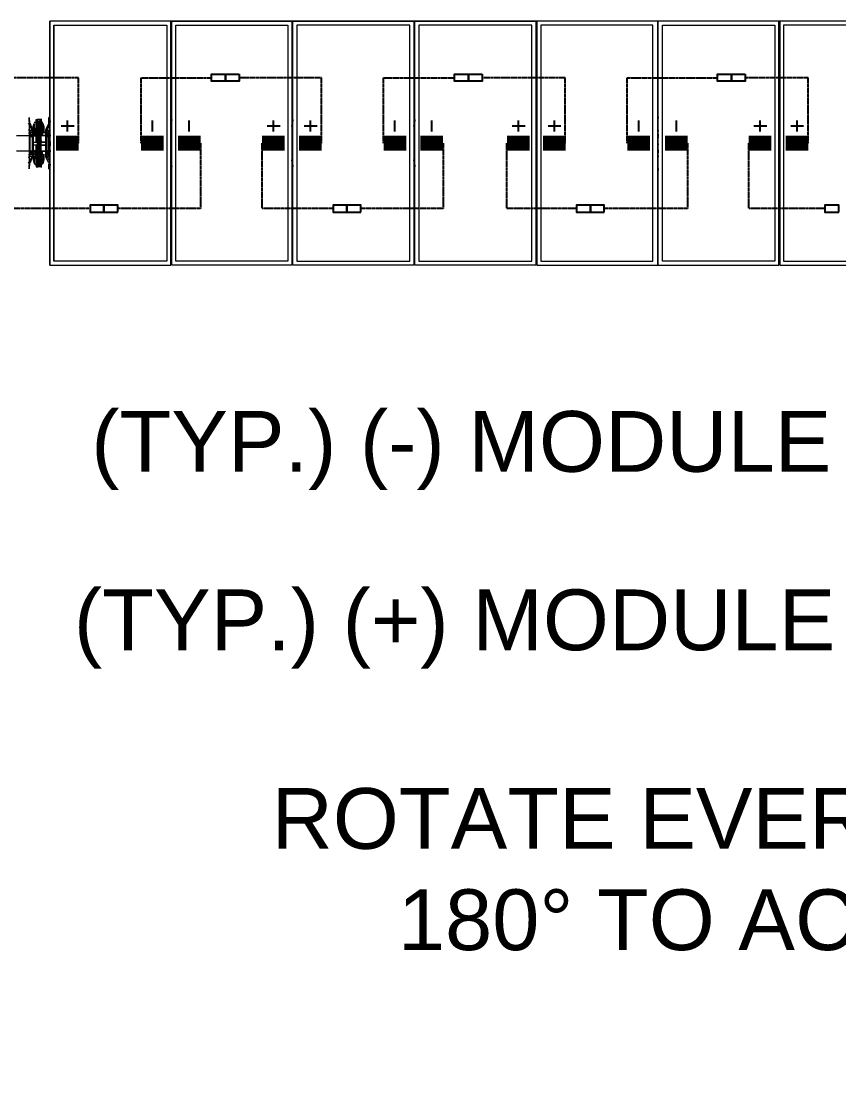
# Model space of a CAD drawing. Header units: feet. Extents: x -9903 to 12307, y -41 to 4121.
# Drawn here: x 7350.7 to 7619.9, y 1098.2 to 1447.3 of the extents above; entities that cross this region are included whole.
import ezdxf
from ezdxf import colors
from ezdxf.entities.mleader import LeaderData, LeaderLine
from ezdxf.math import Vec2, Vec3

# ---------------------------------------------------------------- set-up
doc = ezdxf.new("R2010")
doc.units = ezdxf.units.FT
doc.header["$MEASUREMENT"] = 0
doc.linetypes.add('HIDDEN', pattern=[0.375, 0.25, -0.125])
for name, color, linetype in [('E-HARN-COMP', 8, 'Continuous'), ('E-TRNK-CABL-NEG', 6, 'HIDDEN'), ('E-TRUNK-CABLE-POS', 6, 'HIDDEN'), ('G-ANNO-TEXT', 1, 'Continuous'), ('Polarity-Text', 7, 'Continuous')]:
    doc.layers.add(name, color=color, linetype=linetype)
doc.styles.add('NEI-A', font='arial.ttf')

# ---------------------------------------------------------------- blocks, each defined once
blk = doc.blocks.new('A$C47dfd34d')
at = {"lineweight": 5}
for points in [[(15.666, 0.4133), (15.666, 0), (15.871, 0), (15.871, 0.4133)], [(15.666, 0), (15.666, 0.4133)], [(16.076, 0.4133), (16.076, 0), (15.8727, 0), (15.8727, 0.4133)], [(16.0777, 0.4133), (16.2827, 0.4133), (16.2827, 0), (16.0777, 0)], [(16.2843, 0.4133), (16.4893, 0.4133), (16.4893, 0), (16.2843, 0)], [(16.491, 0), (16.696, 0), (16.696, 0.4133), (16.491, 0.4133)], [(16.696, 0.4133), (16.696, 0), (16.901, 0), (16.901, 0.4133)], [(17.1076, 0.4133), (16.9026, 0.4133), (16.9026, 0), (17.1076, 0)], [(15.8644, 0.4067), (15.8644, 0.0067), (15.6727, 0.0067), (15.6727, 0.4067)], [(15.6727, 0.0067), (15.6727, 0.4067)], [(15.8794, 0.4067), (16.0693, 0.4067), (16.0693, 0.0067), (15.8794, 0.0067)], [(16.0843, 0.4067), (16.0843, 0.0067), (16.276, 0.0067), (16.276, 0.4067)], [(16.291, 0.4067), (16.291, 0.0067), (16.4827, 0.0067), (16.4827, 0.4067)], [(16.4977, 0.0067), (16.6877, 0.0067), (16.6877, 0.4067), (16.4977, 0.4067)], [(16.8943, 0.4067), (16.8943, 0.0067), (16.7043, 0.0067), (16.7043, 0.4067)], [(16.9093, 0.0067), (17.101, 0.0067), (17.101, 0.4067), (16.9093, 0.4067)], [(15.6327, 0.2433), (15.631, 0.2433)], [(15.646, 0.2433), (15.6444, 0.2433)], [(15.6444, 0.1717), (15.646, 0.1717), (15.646, 0.1917), (15.6477, 0.1917), (15.6477, 0.2217), (15.646, 0.2217), (15.646, 0.2417), (15.6444, 0.2417), (15.646, 0.2417), (15.646, 0.2217), (15.6477, 0.2217), (15.6477, 0.1917), (15.646, 0.1917), (15.646, 0.1717)], [(15.6477, 0.2433), (15.646, 0.2433)], [(15.651, 0.245), (15.6494, 0.245), (15.6494, 0.2433), (15.6477, 0.2433), (15.6477, 0.2417), (15.6477, 0.2433), (15.6494, 0.2433), (15.6494, 0.245), (15.651, 0.245), (15.651, 0.2467), (15.651, 0.245), (15.6494, 0.245), (15.651, 0.245), (15.651, 0.2467), (15.6527, 0.2467), (15.651, 0.2467), (15.6494, 0.2467), (15.651, 0.2467)], [(15.6494, 0.2433), (15.6477, 0.2433)], [(15.6477, 0.2417), (15.6477, 0.2217), (15.651, 0.2217), (15.651, 0.2417)], [(15.6477, 0.2417), (15.6477, 0.2217), (15.651, 0.2217), (15.651, 0.2417)], [(15.656, 0.225), (15.656, 0.235), (15.656, 0.225), (15.6577, 0.225)], [(15.6594, 0.185), (15.6594, 0.1883), (15.661, 0.1883), (15.661, 0.19), (15.661, 0.1883), (15.6594, 0.1883), (15.6594, 0.225), (15.661, 0.225), (15.6594, 0.225), (15.6594, 0.2283), (15.661, 0.2283), (15.661, 0.225), (15.6644, 0.225), (15.6644, 0.2233), (15.666, 0.2233), (15.666, 0.225), (15.666, 0.2233), (15.6644, 0.2233), (15.6644, 0.225), (15.661, 0.225), (15.661, 0.2283), (15.666, 0.2383), (15.6644, 0.2383), (15.6644, 0.24), (15.6644, 0.2433), (15.6644, 0.25), (15.666, 0.25), (15.6644, 0.25), (15.6644, 0.2433), (15.6644, 0.24), (15.666, 0.24), (15.6644, 0.24), (15.6594, 0.23), (15.6594, 0.2283), (15.661, 0.2283), (15.6594, 0.2283), (15.6594, 0.23), (15.6594, 0.2283), (15.6594, 0.225), (15.661, 0.225), (15.6594, 0.225), (15.6594, 0.1883), (15.661, 0.1883), (15.6594, 0.1883), (15.6594, 0.185), (15.661, 0.185), (15.666, 0.175), (15.666, 0.1733), (15.6644, 0.1733), (15.6594, 0.1833), (15.661, 0.1833), (15.661, 0.185), (15.661, 0.1883), (15.6644, 0.1883), (15.666, 0.1883), (15.666, 0.2233), (15.666, 0.1883), (15.6644, 0.1883), (15.666, 0.1883), (15.666, 0.1867), (15.666, 0.1883), (15.6644, 0.1883), (15.6644, 0.185), (15.661, 0.185), (15.6644, 0.185), (15.6644, 0.1883), (15.6644, 0.19), (15.6644, 0.1883), (15.6644, 0.1867), (15.6644, 0.1883), (15.661, 0.1883), (15.661, 0.185), (15.6594, 0.185), (15.6594, 0.1833)], [(15.666, 0.2267), (15.666, 0.225), (15.6644, 0.225), (15.6644, 0.2283), (15.661, 0.2283), (15.6594, 0.2283), (15.6594, 0.23), (15.6644, 0.24), (15.6644, 0.2383), (15.666, 0.2383), (15.661, 0.2283), (15.6644, 0.2283), (15.6644, 0.225), (15.666, 0.225)], [(15.6677, 0.2433), (15.666, 0.2433)], [(15.8727, 0.25), (15.871, 0.25)], [(16.0777, 0.25), (16.076, 0.25)], [(16.2843, 0.25), (16.2827, 0.25)], [(16.491, 0.25), (16.4893, 0.25)], [(16.6977, 0.25), (16.696, 0.25)], [(16.9026, 0.25), (16.901, 0.25)], [(15.6344, 0.2217), (15.6327, 0.22), (15.6344, 0.2183), (15.636, 0.22)], [(15.6344, 0.2217), (15.6327, 0.2217), (15.6327, 0.22), (15.6327, 0.2183), (15.6344, 0.2183), (15.636, 0.2183), (15.636, 0.22), (15.636, 0.2217)], [(15.636, 0.22), (15.6344, 0.22)], [(15.636, 0.22), (15.6344, 0.22)], [(15.6444, 0.1917), (15.646, 0.1917), (15.646, 0.2217), (15.6444, 0.2217), (15.646, 0.2217), (15.646, 0.1917)], [(15.646, 0.1917), (15.646, 0.2217), (15.6444, 0.2217), (15.6444, 0.1917)], [(15.651, 0.2233), (15.6527, 0.2233), (15.6544, 0.225), (15.6527, 0.2233), (15.6544, 0.225), (15.6527, 0.2233)], [(15.6544, 0.2217), (15.6527, 0.2217), (15.651, 0.2217), (15.6527, 0.2217), (15.6527, 0.22), (15.651, 0.22), (15.6594, 0.22), (15.651, 0.22), (15.6527, 0.22), (15.6527, 0.2217), (15.651, 0.2217), (15.6527, 0.2217)], [(15.6527, 0.2217), (15.651, 0.2217)], [(15.6544, 0.225), (15.6527, 0.2233), (15.6527, 0.225), (15.6527, 0.2233), (15.6544, 0.225), (15.6527, 0.2233)], [(15.661, 0.22), (15.661, 0.2217), (15.661, 0.225), (15.661, 0.2217)], [(15.6627, 0.2217), (15.661, 0.22), (15.6627, 0.2183), (15.6644, 0.22)], [(15.6627, 0.2183), (15.6644, 0.2183), (15.6644, 0.22), (15.6644, 0.2217), (15.6627, 0.2217), (15.661, 0.2217), (15.661, 0.22), (15.661, 0.2183)], [(15.6627, 0.2217), (15.661, 0.22), (15.6627, 0.2183), (15.6644, 0.22)], [(15.6627, 0.2183), (15.6644, 0.2183), (15.6644, 0.22), (15.6644, 0.2217), (15.6627, 0.2217), (15.661, 0.2217), (15.661, 0.22), (15.661, 0.2183)], [(15.6627, 0.1933), (15.661, 0.1933), (15.661, 0.1917), (15.661, 0.19), (15.6627, 0.19), (15.661, 0.19), (15.661, 0.1917), (15.661, 0.1933), (15.661, 0.2183), (15.661, 0.1933), (15.6627, 0.1933), (15.6644, 0.1933), (15.6644, 0.1917), (15.6627, 0.19), (15.6644, 0.1917), (15.6627, 0.1917), (15.6644, 0.1917), (15.6627, 0.1917), (15.6644, 0.1917), (15.6627, 0.1917), (15.6644, 0.1917), (15.6627, 0.1917), (15.6644, 0.1917), (15.6627, 0.1917), (15.6644, 0.1917), (15.6627, 0.1917), (15.6644, 0.1917), (15.6627, 0.1917), (15.6644, 0.1917), (15.6627, 0.1917), (15.6644, 0.1917), (15.6627, 0.1917), (15.6644, 0.1917), (15.6644, 0.1933)], [(15.666, 0.225), (15.6627, 0.225)], [(15.666, 0.2283), (15.666, 0.23), (15.666, 0.2283), (15.6644, 0.2283)], [(15.6644, 0.2217), (15.6644, 0.2233)], [(15.6644, 0.1933), (15.6644, 0.2183)], [(15.6677, 0.22), (15.666, 0.22)], [(15.6327, 0.2083), (15.631, 0.2083)], [(15.6444, 0.21), (15.6427, 0.21), (15.6427, 0.2083), (15.6427, 0.21)], [(15.6444, 0.21), (15.6427, 0.21)], [(15.6527, 0.2033), (15.651, 0.2033), (15.651, 0.2), (15.651, 0.1783), (15.6527, 0.1783), (15.651, 0.1783), (15.651, 0.1683), (15.6494, 0.1683), (15.651, 0.1683), (15.651, 0.1783), (15.651, 0.1683), (15.6494, 0.1683), (15.651, 0.1683), (15.651, 0.1783), (15.651, 0.1683), (15.651, 0.1783), (15.651, 0.2), (15.651, 0.2017), (15.651, 0.1767), (15.6527, 0.1767), (15.651, 0.1767), (15.651, 0.2017), (15.651, 0.2033), (15.6527, 0.2033), (15.651, 0.2033)], [(15.651, 0.2117), (15.651, 0.21)], [(15.6527, 0.21), (15.651, 0.21), (15.6527, 0.21), (15.651, 0.21), (15.651, 0.2083), (15.651, 0.21), (15.6527, 0.21), (15.651, 0.21), (15.6527, 0.21), (15.651, 0.21), (15.651, 0.2083), (15.6594, 0.2083), (15.6594, 0.205), (15.6594, 0.2083), (15.651, 0.2083), (15.651, 0.21)], [(15.6527, 0.21), (15.651, 0.21)], [(15.6527, 0.2033), (15.651, 0.2033), (15.651, 0.2), (15.651, 0.2033), (15.6594, 0.2033), (15.651, 0.2033), (15.651, 0.2), (15.651, 0.2017), (15.651, 0.2033), (15.6527, 0.2033), (15.651, 0.2033)], [(15.6677, 0.2083), (15.666, 0.2083)], [(15.6677, 0.2083), (15.666, 0.2083)], [(15.6677, 0.205), (15.666, 0.205)], [(15.6677, 0.2033), (15.666, 0.2033)], [(15.6327, 0.185), (15.6327, 0.1883), (15.631, 0.1883), (15.631, 0.185)], [(15.636, 0.19), (15.636, 0.1917), (15.636, 0.1933), (15.6344, 0.1933), (15.6327, 0.1933), (15.6327, 0.1917), (15.6344, 0.19)], [(15.6344, 0.1933), (15.6327, 0.1917), (15.6344, 0.19), (15.636, 0.1917)], [(15.6344, 0.1933), (15.6327, 0.1933), (15.6327, 0.1917), (15.6327, 0.19), (15.6344, 0.19), (15.636, 0.19), (15.636, 0.1917), (15.636, 0.1933)], [(15.636, 0.1917), (15.6344, 0.1917)], [(15.636, 0.1917), (15.6344, 0.1917)], [(15.6394, 0.1883), (15.641, 0.19)], [(15.6394, 0.1833), (15.6394, 0.1883), (15.641, 0.1883), (15.6427, 0.185), (15.641, 0.185), (15.641, 0.1833)], [(15.6494, 0.1917), (15.6477, 0.1917), (15.6477, 0.1717), (15.651, 0.1717), (15.651, 0.1917), (15.6527, 0.1917), (15.6544, 0.1917), (15.6527, 0.1917), (15.651, 0.1917), (15.6527, 0.1917), (15.651, 0.1917), (15.651, 0.1717), (15.6477, 0.1717), (15.6477, 0.1917)], [(15.651, 0.1933), (15.6594, 0.1933)], [(15.6527, 0.19), (15.6544, 0.1883), (15.6527, 0.19), (15.6544, 0.1883), (15.6527, 0.19), (15.6544, 0.1883), (15.6527, 0.19), (15.6527, 0.1883), (15.651, 0.1883), (15.6527, 0.1883)], [(15.6527, 0.18), (15.6527, 0.1833), (15.6527, 0.18), (15.651, 0.18)], [(15.6544, 0.1717), (15.6544, 0.18), (15.6527, 0.18), (15.6527, 0.1717)], [(15.6544, 0.1717), (15.6544, 0.18), (15.6527, 0.18), (15.6527, 0.1717)], [(15.656, 0.1867), (15.656, 0.1883), (15.656, 0.1783), (15.656, 0.1883), (15.656, 0.1783), (15.6544, 0.1717), (15.656, 0.1783), (15.656, 0.1883)], [(15.6544, 0.18), (15.6544, 0.1817)], [(15.661, 0.185), (15.666, 0.175), (15.666, 0.1733), (15.6644, 0.1733), (15.6594, 0.1833), (15.661, 0.1833)], [(15.6627, 0.1933), (15.661, 0.1917), (15.6627, 0.19), (15.6644, 0.1917)], [(15.6627, 0.19), (15.6644, 0.19), (15.6644, 0.1917), (15.6644, 0.1933), (15.6627, 0.1933), (15.661, 0.1933), (15.661, 0.1917), (15.661, 0.19)], [(15.6627, 0.1933), (15.661, 0.1917), (15.6627, 0.19), (15.6644, 0.1917)], [(15.6627, 0.19), (15.6644, 0.19), (15.6644, 0.1917), (15.6644, 0.1933), (15.6627, 0.1933), (15.661, 0.1933), (15.661, 0.1917), (15.661, 0.19)], [(15.6644, 0.1833), (15.666, 0.1833), (15.666, 0.185), (15.666, 0.1833)], [(15.6677, 0.1933), (15.666, 0.1933)], [(15.666, 0.1883), (15.666, 0.1867)], [(15.6427, 0.1683), (15.6427, 0.1783)], [(15.646, 0.1667), (15.6444, 0.1667)], [(15.646, 0.1667), (15.6444, 0.1667)], [(15.651, 0.1683), (15.6494, 0.1683)], [(15.651, 0.1683), (15.6494, 0.1683)], [(15.666, 0.1733), (15.666, 0.1717), (15.6644, 0.1717), (15.6644, 0.17), (15.6644, 0.1633), (15.666, 0.1633), (15.6644, 0.1633), (15.6644, 0.17), (15.6644, 0.1717), (15.666, 0.1717)], [(15.6677, 0.17), (15.666, 0.17)]]:
    blk.add_lwpolyline(points, close=True, dxfattribs=at)
for points in [[(17.5193, 0), (17.5193, 0.4133), (15.666, 0.4133)], [(15.6294, 0.24), (15.631, 0.2383), (15.6327, 0.2383), (15.6327, 0.24), (15.636, 0.23), (15.636, 0.2283), (15.6377, 0.2283), (15.636, 0.23)], [(15.6327, 0.24), (15.631, 0.24), (15.6327, 0.24), (15.631, 0.2433), (15.631, 0.25), (15.631, 0.1633), (15.631, 0.17), (15.6327, 0.1717), (15.631, 0.1717), (15.631, 0.1733), (15.631, 0.1717)], [(15.631, 0.24), (15.631, 0.24)], [(15.636, 0.2283), (15.636, 0.225), (15.6327, 0.225), (15.6327, 0.2283), (15.636, 0.2283), (15.631, 0.2383)], [(15.6394, 0.2267), (15.6394, 0.225), (15.6377, 0.225), (15.6377, 0.235), (15.6394, 0.24), (15.6394, 0.2317), (15.6427, 0.2317), (15.6427, 0.2417), (15.6394, 0.2417)], [(15.6394, 0.23), (15.6394, 0.225), (15.6394, 0.2233), (15.641, 0.2233), (15.6394, 0.225), (15.641, 0.2233), (15.6394, 0.225), (15.6377, 0.225), (15.6377, 0.235)], [(15.6394, 0.235), (15.6394, 0.235)], [(15.641, 0.24), (15.641, 0.24)], [(15.6427, 0.2417), (15.6444, 0.2417), (15.6444, 0.2433), (15.6427, 0.2433), (15.6444, 0.2433), (15.646, 0.2433), (15.6444, 0.245), (15.6427, 0.245), (15.6444, 0.245), (15.646, 0.2433), (15.646, 0.2417), (15.646, 0.2433), (15.6444, 0.245), (15.6427, 0.245), (15.6427, 0.2467), (15.6444, 0.2467), (15.6494, 0.2467), (15.6444, 0.2467), (15.6494, 0.2467), (15.651, 0.2467), (15.651, 0.245), (15.651, 0.2433), (15.6527, 0.2433), (15.651, 0.2433), (15.6527, 0.2433), (15.651, 0.2433)], [(15.6494, 0.2417), (15.6477, 0.2417), (15.6494, 0.2417), (15.6477, 0.2417), (15.6477, 0.2433), (15.6494, 0.2433), (15.6494, 0.245), (15.6494, 0.2433), (15.651, 0.2433), (15.6494, 0.2433), (15.6477, 0.2433), (15.646, 0.2433), (15.6444, 0.245), (15.6427, 0.245), (15.6427, 0.2467), (15.6427, 0.245), (15.6444, 0.245), (15.6444, 0.2467)], [(15.6427, 0.2433), (15.6427, 0.235), (15.6427, 0.2433), (15.6427, 0.245)], [(15.6427, 0.245), (15.6427, 0.245)], [(15.6427, 0.2433), (15.6444, 0.2433)], [(15.6444, 0.2433), (15.6427, 0.2433)], [(15.6444, 0.2117), (15.6427, 0.2117), (15.6427, 0.2367), (15.6444, 0.2367)], [(15.6427, 0.2083), (15.6427, 0.2117), (15.6427, 0.21), (15.6427, 0.2117), (15.6427, 0.235), (15.6444, 0.235)], [(15.6477, 0.2433), (15.646, 0.2433), (15.6444, 0.2433), (15.646, 0.2433), (15.6444, 0.2433), (15.646, 0.2433), (15.6477, 0.2433), (15.646, 0.2433), (15.6477, 0.2433), (15.646, 0.2433), (15.6477, 0.2433), (15.6477, 0.24), (15.6494, 0.24), (15.6477, 0.24), (15.6477, 0.2217), (15.6494, 0.2217), (15.6477, 0.2217), (15.6477, 0.1917), (15.651, 0.1917), (15.651, 0.2217), (15.651, 0.1917), (15.6477, 0.1917), (15.6477, 0.2217), (15.6477, 0.24), (15.646, 0.24), (15.6477, 0.24), (15.6477, 0.2433), (15.6494, 0.2433), (15.6494, 0.245), (15.651, 0.245), (15.6527, 0.245), (15.651, 0.245), (15.651, 0.2467)], [(15.646, 0.2417), (15.646, 0.2433), (15.6444, 0.245), (15.646, 0.2433), (15.6477, 0.2433), (15.646, 0.2433), (15.6477, 0.2433), (15.6477, 0.24), (15.646, 0.24)], [(15.6444, 0.2433), (15.646, 0.2433)], [(15.6444, 0.2433), (15.646, 0.2433)], [(15.6444, 0.2433), (15.646, 0.2433)], [(15.6444, 0.2433), (15.646, 0.2433)], [(15.6444, 0.2433), (15.646, 0.2433)], [(15.6444, 0.2433), (15.646, 0.2433)], [(15.6544, 0.1917), (15.6527, 0.1917), (15.6544, 0.1917), (15.6527, 0.1917), (15.651, 0.1917), (15.651, 0.1717), (15.6477, 0.1717), (15.6477, 0.1917), (15.6477, 0.2217), (15.646, 0.2217), (15.646, 0.2417), (15.6444, 0.2417), (15.6444, 0.2217)], [(15.6544, 0.2317), (15.6544, 0.23), (15.6544, 0.2283), (15.6527, 0.2283), (15.6527, 0.2317), (15.651, 0.2317), (15.6527, 0.2317), (15.6527, 0.2283), (15.6544, 0.2283), (15.6544, 0.23), (15.6544, 0.2317), (15.6527, 0.2317), (15.6527, 0.2417), (15.651, 0.2417), (15.651, 0.2433), (15.6527, 0.2433), (15.651, 0.2433), (15.651, 0.235), (15.651, 0.2433), (15.6494, 0.2433), (15.6477, 0.2433), (15.646, 0.2433), (15.6477, 0.2433)], [(15.646, 0.2433), (15.6477, 0.2433)], [(15.646, 0.2433), (15.6477, 0.2433)], [(15.6594, 0.2083), (15.651, 0.2083), (15.651, 0.2117), (15.651, 0.21), (15.651, 0.2117), (15.651, 0.235), (15.6527, 0.235), (15.651, 0.235), (15.651, 0.2433), (15.6494, 0.2433), (15.651, 0.2433), (15.6494, 0.2433), (15.6477, 0.2433), (15.6494, 0.2433), (15.6477, 0.2433), (15.6494, 0.2433), (15.651, 0.2433), (15.651, 0.235), (15.651, 0.2117), (15.651, 0.2367), (15.6527, 0.2367), (15.651, 0.2367), (15.651, 0.2117), (15.651, 0.2083), (15.651, 0.21), (15.6527, 0.21), (15.651, 0.21), (15.6527, 0.21), (15.651, 0.21), (15.6527, 0.21), (15.651, 0.21), (15.651, 0.2083), (15.651, 0.2117), (15.651, 0.235), (15.651, 0.2433), (15.651, 0.245)], [(15.6477, 0.2433), (15.6494, 0.2433)], [(15.6477, 0.2433), (15.6494, 0.2433)], [(15.6477, 0.2433), (15.6494, 0.2433)], [(15.651, 0.2217), (15.651, 0.2417), (15.6477, 0.2417), (15.6477, 0.2217), (15.6477, 0.1917), (15.651, 0.1917), (15.651, 0.2217), (15.6477, 0.2217), (15.6477, 0.24), (15.6494, 0.24)], [(15.6527, 0.2417), (15.6544, 0.2417), (15.6527, 0.2417), (15.651, 0.2417), (15.651, 0.2433), (15.6494, 0.2433), (15.651, 0.2433), (15.6494, 0.2433), (15.651, 0.2433), (15.651, 0.245), (15.651, 0.2467), (15.651, 0.245), (15.6494, 0.245), (15.651, 0.245), (15.6527, 0.245), (15.651, 0.245), (15.6494, 0.245), (15.6494, 0.2433), (15.651, 0.2433), (15.651, 0.2417), (15.6527, 0.2417), (15.6527, 0.2317), (15.6544, 0.2317), (15.6544, 0.23), (15.656, 0.225), (15.6544, 0.225), (15.6544, 0.2233), (15.6527, 0.2233), (15.6527, 0.2283), (15.651, 0.2283), (15.6527, 0.2283), (15.6527, 0.2233), (15.6544, 0.2233), (15.6544, 0.225), (15.656, 0.225), (15.6544, 0.23), (15.6544, 0.2283), (15.6527, 0.2283), (15.6527, 0.2317), (15.651, 0.2317)], [(15.6494, 0.245), (15.651, 0.245), (15.651, 0.2467), (15.6527, 0.2467)], [(15.6494, 0.2433), (15.651, 0.2433)], [(15.6494, 0.2433), (15.651, 0.2433)], [(15.6494, 0.2433), (15.651, 0.2433)], [(15.651, 0.245), (15.651, 0.245)], [(15.651, 0.245), (15.651, 0.245)], [(15.651, 0.245), (15.651, 0.245)], [(15.651, 0.245), (15.651, 0.245)], [(15.651, 0.245), (15.651, 0.245)], [(15.651, 0.245), (15.651, 0.245)], [(15.651, 0.235), (15.651, 0.2433)], [(15.651, 0.2117), (15.651, 0.2367), (15.6527, 0.2367)], [(15.651, 0.235), (15.6527, 0.235)], [(15.6544, 0.2417), (15.6527, 0.2417), (15.6527, 0.2317), (15.6544, 0.2317), (15.6544, 0.24), (15.656, 0.235)], [(15.6544, 0.2317), (15.6544, 0.24)], [(15.656, 0.2267), (15.656, 0.225), (15.656, 0.235), (15.6544, 0.24)], [(15.6544, 0.2317), (15.6544, 0.24)], [(15.656, 0.2267), (15.656, 0.225), (15.656, 0.235), (15.6544, 0.24)], [(15.6544, 0.235), (15.6544, 0.235)], [(15.6544, 0.235), (15.6544, 0.235)], [(15.6644, 0.2433), (15.666, 0.2433), (15.6644, 0.2433)], [(15.6644, 0.2433), (15.666, 0.2433), (15.6644, 0.2433)], [(15.6644, 0.24), (15.6644, 0.24)], [(15.6644, 0.24), (15.6644, 0.24)], [(15.871, 0.2467), (15.871, 0.2433)], [(15.8727, 0.2467), (15.871, 0.235)], [(16.076, 0.235), (16.0777, 0.2467), (16.0777, 0.2433)], [(16.2827, 0.235), (16.2843, 0.2467), (16.2843, 0.2433)], [(16.4893, 0.2467), (16.4893, 0.2433)], [(16.491, 0.2467), (16.4893, 0.235)], [(16.696, 0.235), (16.696, 0.2467), (16.696, 0.2433)], [(16.901, 0.235), (16.9026, 0.2467), (16.9026, 0.2433)], [(15.6094, 0.22), (15.631, 0.22)], [(15.6294, 0.23), (15.6294, 0.23)], [(15.6327, 0.2283), (15.631, 0.2283), (15.631, 0.225), (15.6327, 0.225), (15.6327, 0.2233), (15.631, 0.2233), (15.631, 0.1883), (15.6327, 0.1883), (15.636, 0.1883), (15.636, 0.185), (15.636, 0.1833), (15.6327, 0.1733), (15.631, 0.1733), (15.631, 0.175), (15.6294, 0.1733)], [(15.6294, 0.2283), (15.6294, 0.2283)], [(15.631, 0.2283), (15.631, 0.23), (15.6327, 0.23)], [(15.631, 0.2233), (15.631, 0.225)], [(15.6327, 0.2217), (15.6327, 0.2233)], [(15.6327, 0.22), (15.6327, 0.2217), (15.6344, 0.2217)], [(15.6344, 0.22), (15.6327, 0.22)], [(15.6327, 0.1933), (15.6327, 0.2183)], [(15.636, 0.2217), (15.6344, 0.2217)], [(15.6344, 0.22), (15.636, 0.22)], [(15.6344, 0.22), (15.636, 0.22)], [(15.6344, 0.22), (15.636, 0.22)], [(15.6344, 0.22), (15.636, 0.22)], [(15.6344, 0.22), (15.6344, 0.2183), (15.636, 0.22)], [(15.6344, 0.22), (15.636, 0.22)], [(15.6377, 0.2283), (15.6377, 0.225), (15.636, 0.225), (15.6377, 0.225), (15.6377, 0.1883), (15.6377, 0.1783)], [(15.636, 0.225), (15.636, 0.225)], [(15.636, 0.225), (15.636, 0.2217)], [(15.636, 0.2217), (15.636, 0.22)], [(15.636, 0.2183), (15.636, 0.1933)], [(15.6377, 0.225), (15.6377, 0.225)], [(15.6427, 0.2217), (15.641, 0.2217), (15.6427, 0.2217), (15.641, 0.2217), (15.6427, 0.2217), (15.6377, 0.2217)], [(15.641, 0.2183), (15.6394, 0.22), (15.6377, 0.22), (15.6427, 0.22)], [(15.641, 0.225), (15.641, 0.2233), (15.6427, 0.2283), (15.6394, 0.2283), (15.6394, 0.23), (15.6394, 0.2317)], [(15.641, 0.2283), (15.641, 0.2317)], [(15.6427, 0.2233), (15.641, 0.2233)], [(15.6427, 0.2317), (15.6444, 0.2317)], [(15.6427, 0.2283), (15.6444, 0.2283)], [(15.651, 0.2283), (15.6527, 0.2283), (15.6527, 0.2233), (15.6544, 0.2233), (15.6544, 0.225), (15.656, 0.225), (15.6544, 0.23)], [(15.6527, 0.2233), (15.651, 0.2233)], [(15.6544, 0.2217), (15.6527, 0.2217), (15.6544, 0.2217), (15.6527, 0.2217), (15.6527, 0.22), (15.651, 0.22), (15.6594, 0.22)], [(15.6527, 0.225), (15.6527, 0.2233), (15.6544, 0.225)], [(15.6594, 0.225), (15.6594, 0.225)], [(15.6594, 0.225), (15.6594, 0.225)], [(15.661, 0.225), (15.661, 0.225)], [(15.661, 0.225), (15.661, 0.225)], [(15.661, 0.2217), (15.6627, 0.2217)], [(15.661, 0.2217), (15.6627, 0.2217)], [(15.6627, 0.22), (15.6627, 0.2183), (15.661, 0.22)], [(15.6627, 0.22), (15.6627, 0.2183), (15.661, 0.22)], [(15.666, 0.2283), (15.6627, 0.2283)], [(15.666, 0.2283), (15.6627, 0.2283)], [(15.6627, 0.2283), (15.6644, 0.2283)], [(15.6627, 0.2217), (15.6644, 0.2217), (15.6644, 0.22)], [(15.6627, 0.2217), (15.6644, 0.2217), (15.6644, 0.22)], [(15.6627, 0.22), (15.6644, 0.22)], [(15.6627, 0.22), (15.6644, 0.22)], [(15.6627, 0.22), (15.6644, 0.22)], [(15.6627, 0.22), (15.6644, 0.22)], [(15.6627, 0.22), (15.6644, 0.22)], [(15.6627, 0.22), (15.6644, 0.22)], [(15.6627, 0.22), (15.6644, 0.22)], [(15.6627, 0.22), (15.6644, 0.22)], [(15.6627, 0.22), (15.6644, 0.22)], [(15.6627, 0.22), (15.6644, 0.22)], [(15.6627, 0.22), (15.6644, 0.22)], [(15.6627, 0.22), (15.6644, 0.22)], [(15.6627, 0.22), (15.6644, 0.22)], [(15.6627, 0.22), (15.6644, 0.22)], [(15.6627, 0.22), (15.6644, 0.22)], [(15.6627, 0.22), (15.6644, 0.22)], [(15.6627, 0.22), (15.6644, 0.22)], [(15.6627, 0.22), (15.6644, 0.22)], [(15.6627, 0.22), (15.6644, 0.22)], [(15.6627, 0.22), (15.6644, 0.22)], [(15.6644, 0.2183), (15.6644, 0.2183)], [(15.6644, 0.2183), (15.6644, 0.2183)], [(15.871, 0.2283), (15.8727, 0.2283)], [(15.8727, 0.2217), (15.871, 0.2217)], [(15.871, 0.22), (15.8727, 0.22)], [(15.8727, 0.2167), (15.871, 0.2167), (15.8727, 0.2183)], [(16.076, 0.2283), (16.0777, 0.2283)], [(16.0777, 0.2217), (16.076, 0.2217)], [(16.076, 0.22), (16.0777, 0.22)], [(16.0777, 0.2167), (16.076, 0.2167), (16.0777, 0.2183)], [(16.2827, 0.2283), (16.2843, 0.2283)], [(16.2843, 0.2217), (16.2827, 0.2217)], [(16.2827, 0.22), (16.2843, 0.22)], [(16.2843, 0.2167), (16.2827, 0.2167), (16.2843, 0.2183)], [(16.4893, 0.2283), (16.491, 0.2283)], [(16.491, 0.2217), (16.4893, 0.2217)], [(16.4893, 0.22), (16.491, 0.22)], [(16.491, 0.2167), (16.4893, 0.2167), (16.491, 0.2183)], [(16.696, 0.2283), (16.6977, 0.2283)], [(16.696, 0.2217), (16.6977, 0.2217)], [(16.696, 0.22), (16.6977, 0.22)], [(16.696, 0.2183), (16.696, 0.2167), (16.6977, 0.2167)], [(16.901, 0.2283), (16.9026, 0.2283)], [(16.9026, 0.2217), (16.901, 0.2217)], [(16.901, 0.22), (16.9026, 0.22)], [(16.9026, 0.2167), (16.901, 0.2167), (16.9026, 0.2183)], [(15.631, 0.205), (15.6327, 0.205)], [(15.631, 0.2033), (15.6327, 0.2033)], [(15.6377, 0.205), (15.6377, 0.2083), (15.6444, 0.2083)], [(15.6377, 0.2083), (15.6394, 0.2083)], [(15.6444, 0.1783), (15.6427, 0.1783), (15.6427, 0.2), (15.6427, 0.2033), (15.6444, 0.2033), (15.6427, 0.2033), (15.6444, 0.2033), (15.6427, 0.2033), (15.6444, 0.2033), (15.6427, 0.2033), (15.6427, 0.2017), (15.6427, 0.2), (15.6427, 0.2033), (15.6444, 0.2033), (15.6377, 0.2033)], [(15.6444, 0.1767), (15.6427, 0.1767), (15.6427, 0.2017), (15.6444, 0.2017)], [(15.651, 0.21), (15.651, 0.2117)], [(15.651, 0.21), (15.651, 0.2117)], [(15.651, 0.21), (15.6527, 0.21)], [(15.651, 0.2033), (15.6527, 0.2033)], [(15.651, 0.2033), (15.6527, 0.2033)], [(15.651, 0.2033), (15.6527, 0.2033)], [(15.651, 0.2033), (15.6527, 0.2033)], [(15.651, 0.2033), (15.6527, 0.2033)], [(15.651, 0.2033), (15.6527, 0.2033)], [(15.6527, 0.1767), (15.651, 0.1767), (15.651, 0.2017), (15.651, 0.2033), (15.6527, 0.2033), (15.651, 0.2033), (15.651, 0.2), (15.651, 0.2033)], [(15.651, 0.2033), (15.6527, 0.2033)], [(15.6594, 0.2033), (15.651, 0.2033)], [(15.651, 0.2033), (15.6527, 0.2033)], [(15.651, 0.2033), (15.6527, 0.2033)], [(15.651, 0.2033), (15.6527, 0.2033)], [(15.651, 0.2033), (15.6527, 0.2033)], [(15.651, 0.2017), (15.651, 0.2), (15.651, 0.1783), (15.6527, 0.1783)], [(15.871, 0.2067), (15.8727, 0.2083)], [(15.8727, 0.205), (15.871, 0.205)], [(16.076, 0.2067), (16.0777, 0.2083)], [(16.0777, 0.205), (16.076, 0.205)], [(16.2827, 0.2067), (16.2843, 0.2083)], [(16.2843, 0.205), (16.2827, 0.205)], [(16.4893, 0.2067), (16.491, 0.2083)], [(16.491, 0.205), (16.4893, 0.205)], [(16.696, 0.2067), (16.696, 0.2083)], [(16.696, 0.205), (16.6977, 0.205)], [(16.901, 0.2067), (16.9026, 0.2083)], [(16.9026, 0.205), (16.901, 0.205)], [(15.631, 0.1933), (15.6094, 0.1933)], [(15.6294, 0.1833), (15.6294, 0.1833)], [(15.6294, 0.1817), (15.6294, 0.1817)], [(15.631, 0.1867), (15.631, 0.1883)], [(15.631, 0.1817), (15.631, 0.1833), (15.631, 0.185), (15.6327, 0.185), (15.636, 0.185), (15.631, 0.175)], [(15.6327, 0.1867), (15.6327, 0.1883), (15.6327, 0.19)], [(15.6344, 0.1917), (15.636, 0.1917)], [(15.6344, 0.1917), (15.636, 0.1917)], [(15.6344, 0.1917), (15.636, 0.1917)], [(15.6344, 0.1917), (15.636, 0.1917)], [(15.6344, 0.1917), (15.636, 0.1917)], [(15.636, 0.185), (15.6377, 0.185), (15.6377, 0.1883), (15.636, 0.1883), (15.6377, 0.1883), (15.6394, 0.1883), (15.641, 0.19), (15.641, 0.1883), (15.6427, 0.1883)], [(15.636, 0.19), (15.636, 0.1883)], [(15.636, 0.1883), (15.636, 0.1883)], [(15.636, 0.1833), (15.6377, 0.185)], [(15.6427, 0.1933), (15.6377, 0.1933)], [(15.6427, 0.1917), (15.641, 0.1917), (15.6427, 0.1917), (15.641, 0.1917), (15.6427, 0.1917), (15.6377, 0.1917), (15.6394, 0.1917)], [(15.6377, 0.1883), (15.6377, 0.1883)], [(15.6394, 0.1867), (15.6394, 0.1883), (15.6377, 0.1883), (15.6377, 0.1783), (15.6394, 0.1717)], [(15.6394, 0.1933), (15.641, 0.195)], [(15.6394, 0.18), (15.6394, 0.1717), (15.6427, 0.1717), (15.6427, 0.18), (15.6394, 0.18), (15.6394, 0.1817)], [(15.641, 0.18), (15.641, 0.1833)], [(15.651, 0.1667), (15.6527, 0.1667), (15.651, 0.1667), (15.651, 0.1683), (15.651, 0.17), (15.651, 0.1683), (15.651, 0.1667), (15.6494, 0.1683), (15.6477, 0.1683), (15.6477, 0.1717), (15.6494, 0.1717), (15.6477, 0.1717), (15.6477, 0.17), (15.646, 0.17), (15.6477, 0.17), (15.6494, 0.17), (15.6477, 0.17), (15.6494, 0.17), (15.6477, 0.17), (15.646, 0.17), (15.6444, 0.17), (15.646, 0.17), (15.6477, 0.17), (15.6494, 0.17), (15.6477, 0.17), (15.646, 0.17), (15.6477, 0.17), (15.6494, 0.17), (15.651, 0.17), (15.6494, 0.17), (15.6477, 0.17), (15.646, 0.17), (15.6477, 0.17), (15.6477, 0.1717), (15.646, 0.1717), (15.646, 0.1683), (15.6444, 0.1683), (15.646, 0.1683), (15.6477, 0.1683), (15.6494, 0.1683), (15.6477, 0.1683), (15.6477, 0.1717), (15.6477, 0.17), (15.6494, 0.17), (15.6477, 0.17), (15.6494, 0.17), (15.6477, 0.17), (15.646, 0.17), (15.6444, 0.17), (15.646, 0.17), (15.6444, 0.17), (15.646, 0.17), (15.6444, 0.17), (15.6427, 0.17), (15.6444, 0.17), (15.6427, 0.1683), (15.6427, 0.1667), (15.6444, 0.1683), (15.646, 0.1683), (15.646, 0.1717), (15.6444, 0.1717), (15.6444, 0.1917)], [(15.6427, 0.1717), (15.6444, 0.1717), (15.6444, 0.17), (15.6427, 0.17), (15.6427, 0.1683), (15.6444, 0.1683), (15.6427, 0.1667), (15.6444, 0.1683), (15.646, 0.1683), (15.6477, 0.1683), (15.6494, 0.1683), (15.651, 0.1683), (15.6494, 0.1683), (15.651, 0.1667), (15.6527, 0.1667), (15.651, 0.1667), (15.6444, 0.1667), (15.646, 0.1667), (15.6444, 0.1667), (15.6427, 0.1667), (15.6444, 0.1683), (15.646, 0.1683), (15.6444, 0.1683), (15.646, 0.1683), (15.646, 0.1717), (15.6477, 0.1717), (15.6477, 0.1917), (15.6477, 0.1717), (15.6477, 0.1683), (15.6494, 0.1683), (15.651, 0.1667), (15.6527, 0.1667)], [(15.6427, 0.185), (15.6444, 0.185)], [(15.6427, 0.18), (15.6444, 0.18)], [(15.6477, 0.1717), (15.646, 0.1717), (15.646, 0.1917), (15.6477, 0.1917), (15.6477, 0.1717), (15.6494, 0.1717)], [(15.6594, 0.1933), (15.651, 0.1933)], [(15.651, 0.1917), (15.6527, 0.1917), (15.651, 0.1917)], [(15.651, 0.1917), (15.6527, 0.1917), (15.651, 0.1917)], [(15.6544, 0.1883), (15.6527, 0.19), (15.6544, 0.1883), (15.6527, 0.19), (15.6527, 0.1883), (15.651, 0.1883)], [(15.6527, 0.185), (15.6544, 0.185), (15.6544, 0.1833), (15.6544, 0.185), (15.6527, 0.185), (15.6527, 0.1883), (15.6544, 0.1883), (15.656, 0.1867), (15.6544, 0.1833), (15.6544, 0.185), (15.6527, 0.185), (15.6527, 0.1883), (15.6544, 0.1883), (15.656, 0.1867), (15.6544, 0.1833), (15.656, 0.1867), (15.6544, 0.1883), (15.6527, 0.1883), (15.6527, 0.185), (15.651, 0.185), (15.6527, 0.185), (15.651, 0.185)], [(15.651, 0.18), (15.6527, 0.18), (15.6527, 0.1717), (15.6544, 0.1717), (15.6544, 0.18)], [(15.6527, 0.1833), (15.6527, 0.18), (15.6544, 0.18), (15.6544, 0.1817)], [(15.6594, 0.1883), (15.6594, 0.1883)], [(15.6594, 0.1883), (15.6594, 0.1883)], [(15.661, 0.1883), (15.661, 0.1883)], [(15.661, 0.1883), (15.661, 0.1883)], [(15.666, 0.1933), (15.666, 0.1917)], [(15.666, 0.1933), (15.666, 0.1933)], [(15.871, 0.195), (15.8727, 0.195)], [(15.8727, 0.1933), (15.871, 0.1933)], [(15.871, 0.1917), (15.8727, 0.1917)], [(15.8727, 0.185), (15.871, 0.185)], [(16.076, 0.195), (16.0777, 0.195)], [(16.0777, 0.1933), (16.076, 0.1933)], [(16.076, 0.1917), (16.0777, 0.1917)], [(16.0777, 0.185), (16.076, 0.185)], [(16.2827, 0.195), (16.2843, 0.195)], [(16.2843, 0.1933), (16.2827, 0.1933)], [(16.2827, 0.1917), (16.2843, 0.1917)], [(16.2843, 0.185), (16.2827, 0.185)], [(16.4893, 0.195), (16.491, 0.195)], [(16.491, 0.1933), (16.4893, 0.1933)], [(16.4893, 0.1917), (16.491, 0.1917)], [(16.491, 0.185), (16.4893, 0.185)], [(16.696, 0.195), (16.6977, 0.195)], [(16.696, 0.1933), (16.6977, 0.1933)], [(16.696, 0.1917), (16.6977, 0.1917)], [(16.696, 0.185), (16.6977, 0.185)], [(16.901, 0.195), (16.9026, 0.195)], [(16.9026, 0.1933), (16.901, 0.1933)], [(16.901, 0.1917), (16.9026, 0.1917)], [(16.9026, 0.185), (16.901, 0.185)], [(15.631, 0.1733), (15.631, 0.1733)], [(15.631, 0.1733), (15.6327, 0.1733)], [(15.631, 0.17), (15.6327, 0.17)], [(15.6394, 0.1783), (15.6394, 0.1783)], [(15.641, 0.1717), (15.641, 0.1717)], [(15.6427, 0.1667), (15.6444, 0.1667)], [(15.6427, 0.1667), (15.6427, 0.1667)], [(15.6444, 0.1683), (15.646, 0.1683)], [(15.6444, 0.1683), (15.646, 0.1683), (15.6444, 0.1683), (15.646, 0.1683), (15.6477, 0.1683), (15.646, 0.1683), (15.6477, 0.1683)], [(15.6444, 0.1683), (15.646, 0.1683)], [(15.651, 0.1667), (15.6444, 0.1667)], [(15.651, 0.1667), (15.6444, 0.1667)], [(15.646, 0.1683), (15.6477, 0.1683)], [(15.6527, 0.17), (15.651, 0.17), (15.6527, 0.17), (15.651, 0.17), (15.6527, 0.17), (15.651, 0.17), (15.651, 0.1683), (15.6527, 0.1683), (15.651, 0.1683), (15.651, 0.1717), (15.6527, 0.1717), (15.651, 0.1717), (15.651, 0.1683), (15.651, 0.1667), (15.6527, 0.1667), (15.651, 0.1667), (15.6494, 0.1683), (15.6477, 0.1683)], [(15.6527, 0.1683), (15.651, 0.1683), (15.651, 0.17), (15.6494, 0.17), (15.651, 0.17), (15.6494, 0.17), (15.651, 0.17), (15.651, 0.1717), (15.6527, 0.1717)], [(15.6494, 0.1683), (15.651, 0.1683)], [(15.6494, 0.1683), (15.651, 0.1683)], [(15.651, 0.1667), (15.6494, 0.1683)], [(15.6494, 0.1683), (15.651, 0.1667)], [(15.651, 0.1683), (15.651, 0.1683)], [(15.651, 0.1683), (15.651, 0.1683)], [(15.651, 0.1683), (15.651, 0.1683)], [(15.651, 0.1667), (15.651, 0.1667)], [(15.651, 0.1667), (15.6527, 0.1667)], [(15.651, 0.1667), (15.6527, 0.1667)], [(15.651, 0.1667), (15.651, 0.1667)], [(15.651, 0.1667), (15.651, 0.1667)], [(15.6544, 0.1783), (15.6544, 0.1783)], [(15.6544, 0.1783), (15.6544, 0.1783)], [(15.656, 0.1783), (15.6544, 0.1717)], [(15.6544, 0.1717), (15.6544, 0.1717)], [(15.6544, 0.1717), (15.6544, 0.1717)], [(15.6644, 0.1733), (15.6644, 0.1733)], [(15.6644, 0.1733), (15.6644, 0.1733)], [(15.6644, 0.17), (15.6644, 0.17)], [(15.6644, 0.17), (15.666, 0.17), (15.6644, 0.17)], [(15.6644, 0.17), (15.6644, 0.17)], [(15.6644, 0.17), (15.666, 0.17), (15.6644, 0.17)], [(15.871, 0.1783), (15.8727, 0.1667)], [(15.871, 0.17), (15.871, 0.1667)], [(15.871, 0.1667), (15.871, 0.1667)], [(15.871, 0.1633), (15.8727, 0.1633)], [(16.0777, 0.17), (16.0777, 0.1667), (16.076, 0.1783)], [(16.076, 0.1633), (16.0777, 0.1633)], [(16.0777, 0.1667), (16.0777, 0.1667)], [(16.2843, 0.17), (16.2843, 0.1667), (16.2827, 0.1783)], [(16.2827, 0.1633), (16.2843, 0.1633)], [(16.2843, 0.1667), (16.2843, 0.1667)], [(16.4893, 0.1783), (16.491, 0.1667)], [(16.4893, 0.17), (16.4893, 0.1667)], [(16.4893, 0.1667), (16.4893, 0.1667)], [(16.4893, 0.1633), (16.491, 0.1633)], [(16.696, 0.17), (16.696, 0.1667), (16.696, 0.1783)], [(16.696, 0.1667), (16.696, 0.1667)], [(16.696, 0.1633), (16.6977, 0.1633)], [(16.9026, 0.17), (16.9026, 0.1667), (16.901, 0.1783)], [(16.901, 0.1633), (16.9026, 0.1633)], [(16.9026, 0.1667), (16.9026, 0.1667)], [(15.871, 0.1617), (15.8727, 0.1617)], [(16.076, 0.1617), (16.0777, 0.1617)], [(16.2827, 0.1617), (16.2843, 0.1617)], [(16.4893, 0.1617), (16.491, 0.1617)], [(16.696, 0.1617), (16.6977, 0.1617)], [(16.901, 0.1617), (16.9026, 0.1617)]]:
    blk.add_lwpolyline(points, dxfattribs=at)

msp = doc.modelspace()

# ---------------------------------------------------------------- linework, layer by layer
at = {"layer": 'E-HARN-COMP'}
for points in [[(7417.98, 1429.87), (7417.98, 1427.54), (7413.42, 1427.54), (7413.42, 1429.87)], [(7422.54, 1429.87), (7422.54, 1427.54), (7417.98, 1427.54), (7417.98, 1429.87)], [(7497.98, 1429.87), (7497.98, 1427.54), (7493.42, 1427.54), (7493.42, 1429.87)], [(7502.54, 1429.87), (7502.54, 1427.54), (7497.98, 1427.54), (7497.98, 1429.87)], [(7584.57, 1429.87), (7584.57, 1427.54), (7580.01, 1427.54), (7580.01, 1429.87)], [(7589.14, 1429.87), (7589.14, 1427.54), (7584.57, 1427.54), (7584.57, 1429.87)], [(7377.98, 1384.47), (7377.98, 1386.8), (7373.42, 1386.8), (7373.42, 1384.47)], [(7382.55, 1384.47), (7382.55, 1386.8), (7377.98, 1386.8), (7377.98, 1384.47)], [(7457.98, 1384.47), (7457.98, 1386.8), (7453.42, 1386.8), (7453.42, 1384.47)], [(7462.55, 1384.47), (7462.55, 1386.8), (7457.98, 1386.8), (7457.98, 1384.47)], [(7538.13, 1384.47), (7538.13, 1386.8), (7533.57, 1386.8), (7533.57, 1384.47)], [(7542.7, 1384.47), (7542.7, 1386.8), (7538.13, 1386.8), (7538.13, 1384.47)], [(7619.93, 1384.47), (7619.93, 1386.8), (7615.36, 1386.8), (7615.36, 1384.47)]]:
    msp.add_lwpolyline(points, close=True, dxfattribs=at)
at = {"layer": 'E-HARN-COMP', "const_width": 5}
for points in [[(7369.65, 1407.17), (7362.19, 1407.17)], [(7390.21, 1407.17), (7397.66, 1407.17)], [(7409.8, 1407.17), (7402.34, 1407.17)], [(7430.05, 1407.17), (7437.5, 1407.17)], [(7449.65, 1407.17), (7442.19, 1407.17)], [(7470.05, 1407.17), (7477.51, 1407.17)], [(7489.64, 1407.17), (7482.19, 1407.17)], [(7510.67, 1407.17), (7518.13, 1407.17)], [(7529.95, 1407.17), (7522.5, 1407.17)], [(7550.36, 1407.17), (7557.81, 1407.17)], [(7570.16, 1407.17), (7562.71, 1407.17)], [(7590.26, 1407.17), (7597.71, 1407.17)], [(7609.85, 1407.17), (7602.4, 1407.17)]]:
    msp.add_lwpolyline(points, dxfattribs=at)
at = {"layer": 'E-TRNK-CABL-NEG', "ltscale": 0.1}
for points in [[(7390.21, 1407.17), (7390.21, 1428.7), (7413.42, 1428.7)], [(7470.05, 1407.17), (7470.05, 1428.7), (7493.42, 1428.7)], [(7550.21, 1407.17), (7550.21, 1428.7), (7580.01, 1428.7)], [(7409.8, 1407.17), (7409.8, 1385.63), (7382.55, 1385.63)], [(7489.64, 1407.17), (7489.64, 1385.63), (7462.55, 1385.63)], [(7570.16, 1407.17), (7570.16, 1385.63), (7542.7, 1385.63)]]:
    msp.add_lwpolyline(points, dxfattribs=at)
at = {"layer": 'E-TRUNK-CABLE-POS', "ltscale": 0.1}
for points in [[(7369.65, 1407.17), (7369.65, 1428.7), (7332.67, 1428.7)], [(7449.65, 1407.17), (7449.65, 1428.7), (7422.39, 1428.7)], [(7529.8, 1407.17), (7529.8, 1428.7), (7502.39, 1428.7)], [(7609.85, 1407.17), (7609.85, 1428.7), (7588.99, 1428.7)], [(7373.57, 1385.63), (7339.55, 1385.63), (7339.55, 1407.17)], [(7453.57, 1385.63), (7430.05, 1385.63), (7430.05, 1407.17)], [(7533.57, 1385.63), (7510.67, 1385.63), (7510.67, 1407.17)], [(7615.51, 1385.63), (7590.26, 1385.63), (7590.26, 1407.17)]]:
    msp.add_lwpolyline(points, dxfattribs=at)
at = {"layer": 'Polarity-Text'}
for p, q in [((7365.88, 1414.63), (7365.88, 1411.01)), ((7393.86, 1414.63), (7393.86, 1411.01)), ((7405.99, 1414.63), (7405.99, 1411.01)), ((7433.74, 1414.63), (7433.74, 1411.01)), ((7445.88, 1414.63), (7445.88, 1411.01)), ((7473.7, 1414.63), (7473.7, 1411.01)), ((7485.84, 1414.63), (7485.84, 1411.01)), ((7514.36, 1414.63), (7514.36, 1411.01)), ((7526.19, 1414.63), (7526.19, 1411.01)), ((7554.01, 1414.63), (7554.01, 1411.01)), ((7566.36, 1414.63), (7566.36, 1411.01)), ((7593.95, 1414.63), (7593.95, 1411.01)), ((7606.09, 1414.63), (7606.09, 1411.01)), ((7368.16, 1412.82), (7363.88, 1412.82)), ((7436.01, 1412.82), (7431.74, 1412.82)), ((7448.16, 1412.82), (7443.88, 1412.82)), ((7516.64, 1412.82), (7512.36, 1412.82)), ((7528.46, 1412.82), (7524.19, 1412.82)), ((7596.22, 1412.82), (7591.95, 1412.82)), ((7608.36, 1412.82), (7604.09, 1412.82))]:
    msp.add_line(p, q, dxfattribs=at)

# ---------------------------------------------------------------- block references
at = {"xscale": 194.318304, "yscale": 194.318304, "zscale": 194.318304}
msp.add_blockref('A$C47dfd34d', (4315.98, 1367.01), dxfattribs=at)

# ---------------------------------------------------------------- next in the draw order: leaders
at = {"layer": 'G-ANNO-TEXT'}
ml = msp.add_multileader_mtext('Standard', dxfattribs=at)
ml.set_content('(TYP.) (+) MODULE LEAD', color=256, style='NEI-A')
ml.set_leader_properties()
ml.build(insert=Vec2(0, 0))
ml.multileader.update_dxf_attribs({"dogleg_length": 0.36, "arrow_head_size": 22.51})
ctx = ml.context
ctx.base_point, ctx.char_height, ctx.arrow_head_size, ctx.landing_gap_size, ctx.plane_origin = Vec3(7348.18, 1247.35, -22.9), 20, 22.51, 23.05, Vec3(14371.45, -4564.04, -22.9)
ctx.text_align_type = 2
notes = []
notes.append((ctx, [(1, (1, 1, 0), (7768.65, 1247.35, -22.9), (-1, 0), 46.1, [(1, [(7858.41, 1385.39, -22.9)], 0, [])])]))
ctx.mtext.insert, ctx.mtext.width, ctx.mtext.alignment, ctx.mtext.flow_direction = Vec3(7699.5, 1260.29, -22.9), 337.5046, 3, 5
ctx.mtext.has_bg_fill, ctx.mtext.bg_color, ctx.mtext.bg_scale_factor, ctx.mtext.bg_transparency, ctx.mtext.use_window_bg_color = 1, -1073741824, 1.5, 0, 1
for ctx, leaders in notes:
    for number, flags, end, landing, length, lines in leaders:
        leader = LeaderData()
        leader.index, (leader.has_last_leader_line, leader.has_dogleg_vector, leader.attachment_direction) = number, flags
        leader.last_leader_point, leader.dogleg_vector, leader.dogleg_length = Vec3(end), Vec3(landing), length
        for number, points, colour, breaks in lines:
            line = LeaderLine()
            line.index, line.vertices, line.color, line.breaks = number, Vec3.list(points), colors.encode_raw_color(colour), breaks
            leader.lines.append(line)
        ctx.leaders.append(leader)

# ---------------------------------------------------------------- next in the draw order: leaders
ml = msp.add_multileader_mtext('Standard', dxfattribs=at)
ml.set_content('(TYP.) (-) MODULE LEAD', color=256, style='NEI-A')
ml.set_leader_properties()
ml.build(insert=Vec2(0, 0))
ml.multileader.update_dxf_attribs({"dogleg_length": 0.36, "arrow_head_size": 22.51})
ctx = ml.context
ctx.base_point, ctx.char_height, ctx.arrow_head_size, ctx.landing_gap_size, ctx.plane_origin = Vec3(7353.9, 1306.08, -22.9), 20, 22.51, 23.05, Vec3(14328.36, -4569.19, -22.9)
ctx.text_align_type = 2
notes = []
notes.append((ctx, [(1, (1, 1, 0), (7767.36, 1306.08, -22.9), (-1, 0), 46.1, [(1, [(7815.31, 1385.67, -22.9)], 0, [])])]))
ctx.mtext.insert, ctx.mtext.width, ctx.mtext.alignment, ctx.mtext.flow_direction = Vec3(7698.21, 1319.02, -22.9), 329.1304, 3, 5
ctx.mtext.has_bg_fill, ctx.mtext.bg_color, ctx.mtext.bg_scale_factor, ctx.mtext.bg_transparency, ctx.mtext.use_window_bg_color = 1, -1073741824, 1.5, 0, 1
for ctx, leaders in notes:
    for number, flags, end, landing, length, lines in leaders:
        leader = LeaderData()
        leader.index, (leader.has_last_leader_line, leader.has_dogleg_vector, leader.attachment_direction) = number, flags
        leader.last_leader_point, leader.dogleg_vector, leader.dogleg_length = Vec3(end), Vec3(landing), length
        for number, points, colour, breaks in lines:
            line = LeaderLine()
            line.index, line.vertices, line.color, line.breaks = number, Vec3.list(points), colors.encode_raw_color(colour), breaks
            leader.lines.append(line)
        ctx.leaders.append(leader)

# ---------------------------------------------------------------- next in the draw order: leaders
ml = msp.add_multileader_mtext('Standard', dxfattribs=at)
ml.set_content('ROTATE EVERY OTHER MODULE 180%%D TO ACCOMMODATE SKIP STRINGING', color=256, style='NEI-A')
ml.set_leader_properties()
ml.build(insert=Vec2(0, 0))
ml.multileader.update_dxf_attribs({"dogleg_length": 0.36, "arrow_head_size": 22.51})
ctx = ml.context
ctx.base_point, ctx.char_height, ctx.arrow_head_size, ctx.landing_gap_size, ctx.plane_origin = Vec3(7348.57, 1184.75, -22.9), 20, 22.51, 23.05, Vec3(14480.51, -4499.37, -22.9)
ctx.text_align_type = 2
notes = []
notes.append((ctx, [(1, (1, 1, 0), (7950.91, 1184.75, -22.9), (-1, 0), 46.1, [(1, [(7969.98, 1383.12, -22.9)], 0, [])])]))
ctx.mtext.insert, ctx.mtext.width, ctx.mtext.alignment, ctx.mtext.flow_direction = Vec3(7881.77, 1194.92, -22.9), 512.5465, 3, 5
ctx.mtext.has_bg_fill, ctx.mtext.bg_color, ctx.mtext.bg_scale_factor, ctx.mtext.bg_transparency, ctx.mtext.use_window_bg_color = 1, -1073741824, 1.5, 0, 1
for ctx, leaders in notes:
    for number, flags, end, landing, length, lines in leaders:
        leader = LeaderData()
        leader.index, (leader.has_last_leader_line, leader.has_dogleg_vector, leader.attachment_direction) = number, flags
        leader.last_leader_point, leader.dogleg_vector, leader.dogleg_length = Vec3(end), Vec3(landing), length
        for number, points, colour, breaks in lines:
            line = LeaderLine()
            line.index, line.vertices, line.color, line.breaks = number, Vec3.list(points), colors.encode_raw_color(colour), breaks
            leader.lines.append(line)
        ctx.leaders.append(leader)

doc.saveas('drawing.dxf')
